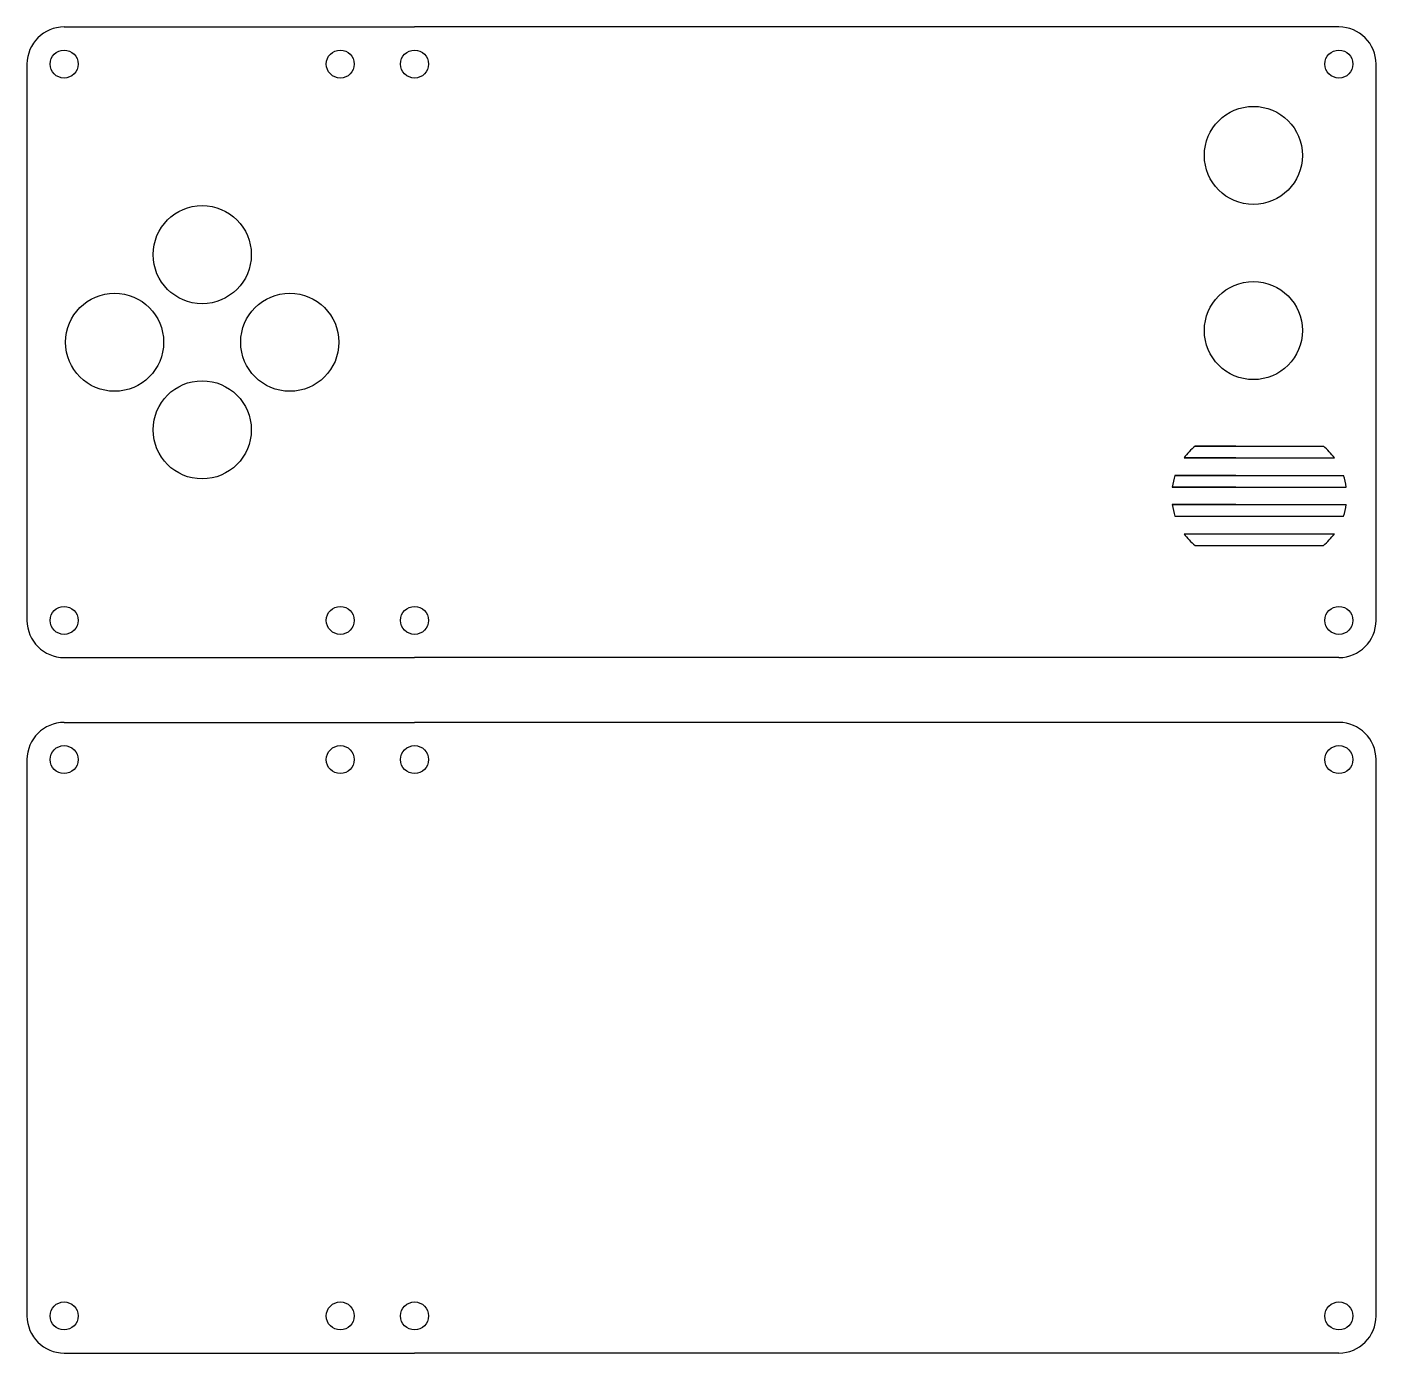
# Model space of a CAD drawing. Header units: millimetres. Extents: x 1687 to 1803, y 1925 to 2038.
import ezdxf

# ---------------------------------------------------------------- set-up
doc = ezdxf.new("R2010")
doc.units = ezdxf.units.MM

msp = doc.modelspace()

# ---------------------------------------------------------------- linework, layer by layer
for p, q in [((1690.37, 2038.09), (1720.37, 2038.09)), ((1799.51, 2038.09), (1720.37, 2038.09)), ((1687.19, 2034.91), (1687.19, 1987.27)), ((1802.69, 1987.27), (1802.69, 2034.91)), ((1790.69, 2002.19), (1787.2, 2002.19)), ((1787.2, 2002.19), (1798.18, 2002.19)), ((1790.69, 2001.19), (1786.25, 2001.19)), ((1786.25, 2001.19), (1799.13, 2001.19)), ((1790.69, 1999.69), (1785.47, 1999.69)), ((1785.47, 1999.69), (1799.9, 1999.69)), ((1790.69, 1998.69), (1785.24, 1998.69)), ((1785.24, 1998.69), (1800.14, 1998.69)), ((1790.69, 1997.19), (1785.24, 1997.19)), ((1785.24, 1997.19), (1800.14, 1997.19)), ((1785.47, 1996.19), (1799.9, 1996.19)), ((1786.25, 1994.69), (1799.13, 1994.69)), ((1787.2, 1993.69), (1798.18, 1993.69)), ((1690.37, 1984.09), (1720.37, 1984.09)), ((1799.51, 1984.09), (1720.37, 1984.09)), ((1690.37, 1978.53), (1720.37, 1978.53)), ((1799.51, 1978.53), (1720.37, 1978.53)), ((1687.19, 1975.35), (1687.19, 1927.71)), ((1802.69, 1927.71), (1802.69, 1975.35)), ((1690.37, 1924.53), (1720.37, 1924.53)), ((1799.51, 1924.53), (1720.37, 1924.53))]:
    msp.add_line(p, q)
for centre, radius in [((1690.37, 2034.91), 1.2), ((1714.01, 2034.91), 1.2), ((1720.37, 2034.91), 1.2), ((1799.51, 2034.91), 1.2), ((1792.19, 2027.09), 4.2), ((1702.19, 2018.59), 4.2), ((1792.19, 2012.09), 4.2), ((1694.69, 2011.09), 4.2), ((1709.69, 2011.09), 4.2), ((1702.19, 2003.59), 4.2), ((1690.37, 1987.27), 1.2), ((1714.01, 1987.27), 1.2), ((1720.37, 1987.27), 1.2), ((1799.51, 1987.27), 1.2), ((1690.37, 1975.35), 1.2), ((1714.01, 1975.35), 1.2), ((1720.37, 1975.35), 1.2), ((1799.51, 1975.35), 1.2), ((1690.37, 1927.71), 1.2), ((1714.01, 1927.71), 1.2), ((1720.37, 1927.71), 1.2), ((1799.51, 1927.71), 1.2)]:
    msp.add_circle(centre, radius)
for centre, radius, start, end in [((1690.37, 2034.91), 3.18, 90, 180), ((1799.51, 2034.91), 3.18, 0, 90), ((1790.69, 1997.94), 5.5, 129.4006, 143.7785), ((1794.69, 1997.94), 5.5, 36.2215, 50.5994), ((1790.69, 1997.94), 5.5, 161.447, 172.1625), ((1794.69, 1997.94), 5.5, 7.8375, 18.553), ((1790.69, 1997.94), 5.5, 187.8375, 198.553), ((1794.69, 1997.94), 5.5, 341.447, 352.1625), ((1790.69, 1997.94), 5.5, 216.2215, 230.5994), ((1794.69, 1997.94), 5.5, 309.4006, 323.7785), ((1690.37, 1987.27), 3.18, 180, 270), ((1799.51, 1987.27), 3.18, 270, 0), ((1690.37, 1975.35), 3.18, 90, 180), ((1799.51, 1975.35), 3.18, 0, 90), ((1690.37, 1927.71), 3.18, 180, 270), ((1799.51, 1927.71), 3.18, 270, 0)]:
    msp.add_arc(centre, radius, start, end)

doc.saveas('drawing.dxf')
